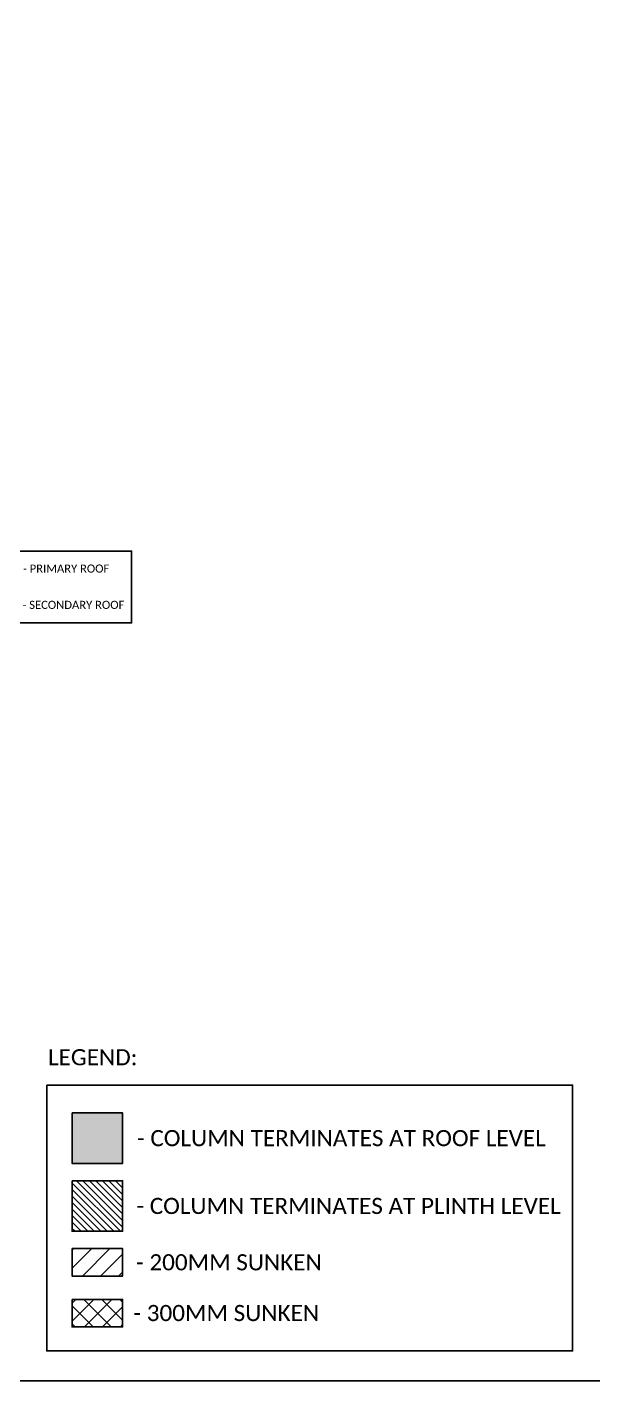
# Model space of a CAD drawing. Header units: millimetres. Extents: x -10000 to 124200, y -12045 to 23620.
# Drawn here: x 49835 to 56849, y -12045 to 4745 of the extents above; entities that cross this region are included whole.
import ezdxf

# ---------------------------------------------------------------- set-up
doc = ezdxf.new("R2010")
doc.units = ezdxf.units.MM
doc.header["$LTSCALE"] = 150
doc.linetypes.add('HIDDENX2', pattern=[19.05, 12.7, -6.35])
for name, color, linetype in [('ad-Column', 3, 'Continuous'), ('ad-Column Hatch', 125, 'Continuous'), ('ad-RCC Hatch', 125, 'Continuous'), ('ad-Text', 7, 'Continuous'), ('ad-Text main', 7, 'Continuous'), ('ad-Wall hatch', 8, 'Continuous')]:
    doc.layers.add(name, color=color, linetype=linetype)
doc.styles.get("Standard").update_dxf_attribs({"font": 'calibril.ttf'})

# ---------------------------------------------------------------- blocks, each defined once
blk = doc.blocks.new('1625E_Roof Plan')
at = {"layer": 'ad-Text main', "insert": (15583, -1615), "char_height": 100, "width": 524.49, "attachment_point": 5, "bg_fill": 2}
blk.add_mtext('LEGEND:', dxfattribs=at)
at = {"layer": 'Defpoints'}
blk.add_lwpolyline([(15300, -1753), (17580, -1753), (17580, -2645), (15300, -2645)], close=True, dxfattribs=at)
at = {"layer": 'ad-Text main', "char_height": 100, "attachment_point": 5, "bg_fill": 2}
for s, insert, width in [('- PRIMARY ROOF', (16769, -1971), 1048.03), ('- SECONDARY ROOF', (16859, -2421), 1266.16)]:
    blk.add_mtext(s, dxfattribs=dict(at, insert=insert, width=width))
blk = doc.blocks.new('1625_East Villa')
blk.add_blockref('1625E_Roof Plan', (0, 0))

msp = doc.modelspace()

# ---------------------------------------------------------------- hatches: boundary and pattern name
at = {"layer": 'ad-Column Hatch', "transparency": 33554687}
h = msp.add_hatch(color=256, dxfattribs=at)
h.dxf.hatch_style = 1
h.paths.add_polyline_path([(50393, -8722), (51019, -8722), (51019, -9348), (50393, -9348)])
at = {"layer": 'ad-RCC Hatch', "transparency": 33554687}
h = msp.add_hatch(dxfattribs=at)
h.set_pattern_fill('ANSI31', color=256, scale=18, angle=90)
h.set_pattern_definition([(135, (352047.27, -30630.6), (-40.411153, -40.411153), [])])
h.paths.add_polyline_path([(50393, -9563), (51019, -9563), (51019, -10189), (50393, -10189)])
at = {"layer": 'ad-Wall hatch'}
h = msp.add_hatch(dxfattribs=at)
h.set_pattern_fill('ANSI31', color=256, scale=50)
h.set_pattern_definition([(45, (11872.32, -4267.65), (-112.2532, 112.2532), [])])
h.paths.add_polyline_path([(50393, -10404), (51019, -10404), (51019, -10745), (50393, -10745)])
h = msp.add_hatch(dxfattribs=at)
h.set_pattern_fill('ANSI37', color=256, scale=50)
h.set_pattern_definition([(45, (11872.32, -4698.07), (-112.2532, 112.2532), []), (135, (11872.32, -4698.07), (-112.2532, -112.2532), [])])
h.paths.add_polyline_path([(50393, -11034), (51019, -11034), (51019, -11375), (50393, -11375)])

# ---------------------------------------------------------------- linework, layer by layer
for points in [[(50078, -8376), (56598, -8376), (56598, -11672), (50078, -11672)], [(50393, -10404), (51019, -10404), (51019, -10745), (50393, -10745)], [(50393, -11034), (51019, -11034), (51019, -11375), (50393, -11375)]]:
    msp.add_lwpolyline(points, close=True)
at = {"layer": 'ad-Column'}
for points in [[(50393, -8722), (51019, -8722), (51019, -9348), (50393, -9348)], [(50393, -9563), (51019, -9563), (51019, -10189), (50393, -10189)]]:
    msp.add_lwpolyline(points, close=True, dxfattribs=at)

# ---------------------------------------------------------------- block references
at = {"linetype": 'HIDDENX2', "ltscale": 0.09}
msp.add_blockref('1625_East Villa', (33550, 0), dxfattribs=at)

# ---------------------------------------------------------------- texts
at = {"layer": 'ad-Text', "char_height": 200, "attachment_point": 5}
for s, insert, width in [('\\pxql,t25;{\\fCalibri|b0|i0|c0|p34;LEGEND:}', (50677, -8032), 1165.89), ('\\pxql,t25;{\\fCalibri Light|b0|i0|c0|p34;- COLUMN TERMINATES AT ROOF LEVEL}', (54105, -9035), 5815.19), ('\\pxql,t25;{\\fCalibri Light|b0|i0|c0|p34;- COLUMN TERMINATES AT PLINTH LEVEL}', (54210, -9876), 6040.45), ('\\pxql,t25;{\\fCalibri Light|b0|i0|c0|p34;- 200MM SUNKEN}', (52349, -10575), 2328.3), ('\\pxql,t25;{\\fCalibri Light|b0|i0|c0|p34;- 300MM SUNKEN}', (52312, -11204), 2319.94)]:
    msp.add_mtext(s, dxfattribs=dict(at, insert=insert, width=width))

# ---------------------------------------------------------------- next in the draw order: linework, layer by layer
msp.add_lwpolyline([(23550, 23620), (57100, 23620), (57100, -12045), (23550, -12045)], close=True)

doc.saveas('drawing.dxf')
